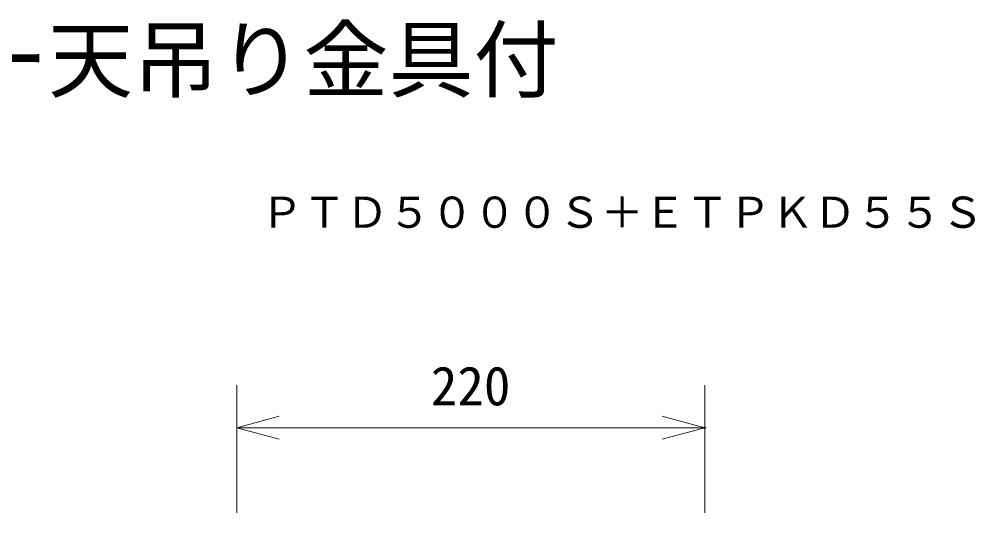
# Model space of a CAD drawing. Units: millimetres, scale not verified. Extents: x -62 to 63, y -57 to 57.
# Drawn here: x 11.16 to 56.09, y 33.43 to 56.74 of the extents above; entities that cross this region are included whole.
import ezdxf
from ezdxf.enums import TextEntityAlignment as Align

# ---------------------------------------------------------------- set-up
doc = ezdxf.new("R2010")
doc.units = ezdxf.units.MM
doc.header["$LTSCALE"] = 0.125
doc.header["$PDMODE"] = 32
doc.header["$PDSIZE"] = 0.0625
doc.layers.add('0-0_0', color=7, linetype='Continuous', lineweight=9)
doc.layers.add('0-5_SUNPO', color=7, linetype='Continuous', lineweight=9)
for name, color, linetype in [('0-1_DEFPOINTS', 7, 'Continuous'), ('0-3_MOJI1', 7, 'Continuous'), ('0-6_TOUROKU', 7, 'Continuous')]:
    doc.layers.add(name, color=color, linetype=linetype)
doc.styles.add('ＭＳ ゴシック', font='')
doc.styles.get('ＭＳ ゴシック').set_extended_font_data('MS Gothic')

# ---------------------------------------------------------------- blocks, each defined once
blk = doc.blocks.new('_OPEN30')
at = {"layer": '0-0_0'}
blk.add_line((0, 0), (-1, 0), dxfattribs=at)
blk.add_lwpolyline([(-1, 0.26795), (0, 0), (-1, -0.26795)], dxfattribs=at)
blk = doc.blocks.new('D6')
at = {"layer": '0-1_DEFPOINTS'}
for p in [(37.243, 34.9126), (15.243, 28.9126), (37.243, 28.9126)]:
    blk.add_point(p, dxfattribs=at)
at = {"layer": '0-5_SUNPO'}
for p, q in [((15.243, 30.9126), (15.243, 36.9126)), ((37.243, 30.9126), (37.243, 36.9126)), ((17.243, 34.9126), (35.243, 34.9126))]:
    blk.add_line(p, q, dxfattribs=at)
at = {"layer": '0-5_SUNPO', "xscale": 2, "yscale": 2, "rotation": 180}
blk.add_blockref('_OPEN30', (15.243, 34.9126), dxfattribs=at)
at = {"layer": '0-5_SUNPO', "xscale": 2, "yscale": 2}
blk.add_blockref('_OPEN30', (37.243, 34.9126), dxfattribs=at)
at = {"layer": '0-5_SUNPO', "style": 'ＭＳ ゴシック'}
blk.add_text('220', height=1.833, dxfattribs=at).set_placement((24.368, 35.4126), align=Align.BOTTOM_LEFT)

msp = doc.modelspace()

# ---------------------------------------------------------------- block references
at = {"layer": '0-5_SUNPO'}
msp.add_blockref('D6', (6.1467, 2.617), dxfattribs=at)

# ---------------------------------------------------------------- texts
at = {"layer": '0-3_MOJI1', "style": 'ＭＳ ゴシック'}
msp.add_text('ＤＬＰ方式プロジェクター天吊り金具付', height=2.933, dxfattribs=at).set_placement((-35.4852, 52.489), align=Align.BOTTOM_LEFT)
at = {"layer": '0-6_TOUROKU', "style": 'ＭＳ ゴシック'}
msp.add_text('ＰＴＤ５０００Ｓ＋ＥＴＰＫＤ５５Ｓ', height=1.466, dxfattribs=at).set_placement((22.5147, 46.489), align=Align.BOTTOM_LEFT)

doc.saveas('drawing.dxf')
